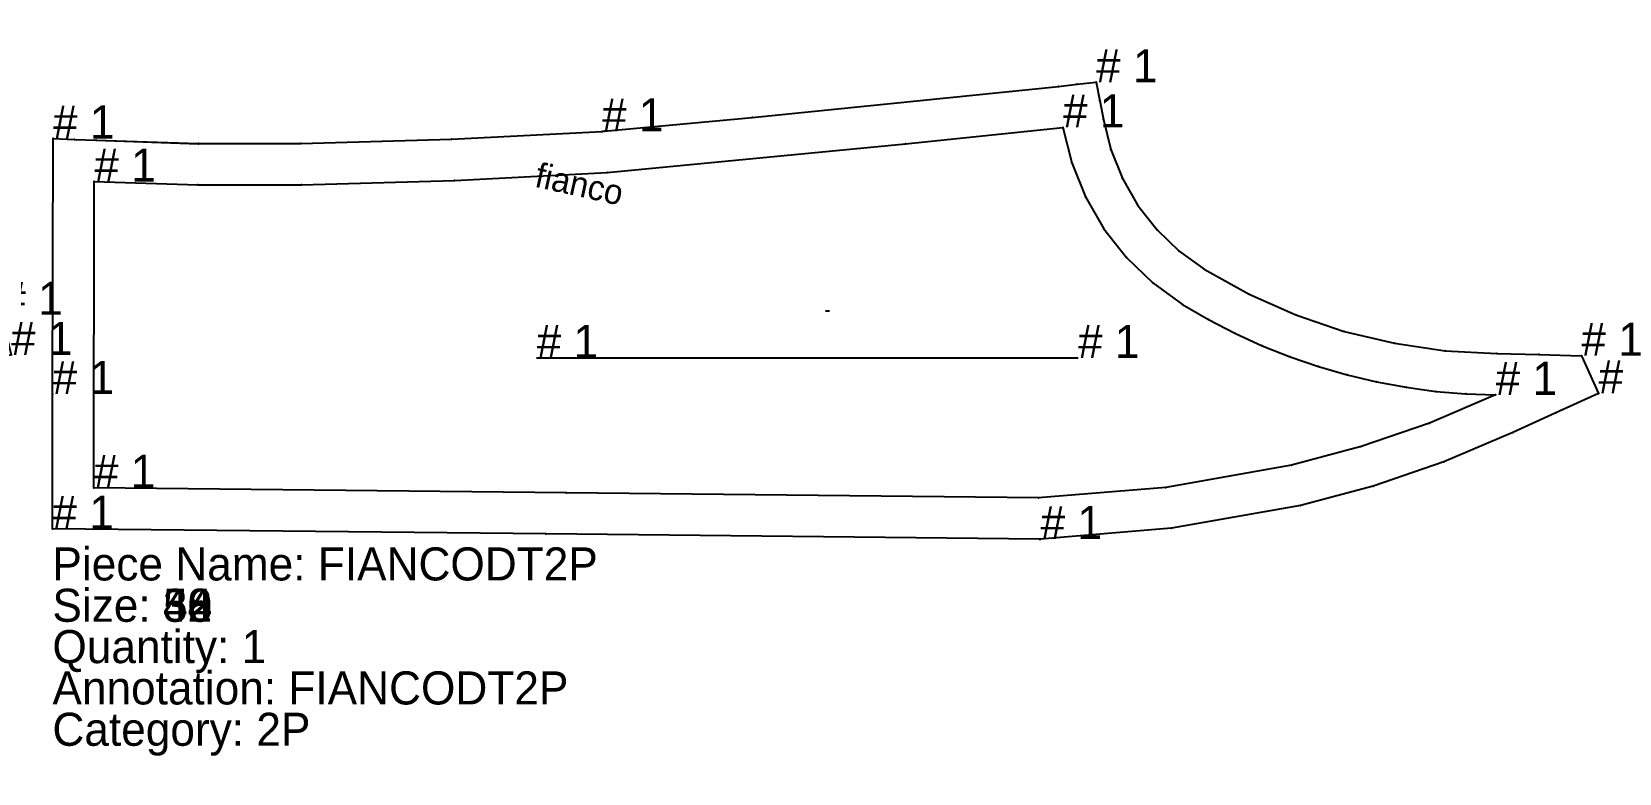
# Model space of a CAD drawing. Extents: x -10 to 11547, y -349 to 304.
# Drawn here: x 3399.9 to 3784.1, y -111.9 to 67.5 of the extents above; entities that cross this region are included whole.
import ezdxf

# ---------------------------------------------------------------- set-up
doc = ezdxf.new("R2010")
doc.units = 0

# ---------------------------------------------------------------- blocks, each defined once
blk = doc.blocks.new('FIANCODAVSX1P-S_42')
at = {"layer": '1'}
blk.add_lwpolyline([(-147.302, -54.824), (-149.442, -10.675), (-155.046, -10.495), (-156.78, 36.129), (-151.576, 36.114), (-146.373, 36.1), (-114.029, 36.383), (-84.405, 37.876), (-51.211, 40.968), (-22.034, 44.897), (-21.84, 44.924), (19.086, 51.069), (88.626, 62.659), (93.033, 63.407), (97.44, 64.155), (98.675, 59.859), (99.911, 55.563), (104.247, 42.215), (106.766, 35.902), (112.417, 24.655), (115, 20.4), (115.323, 20.092), (124.813, 13.173), (123.127, 14.126), (137.627, 8.375), (134.937, 9.082), (146.622, 6.026), (155.616, 3.677), (157.974, -6.041), (105.43, -18.788), (52.885, -31.535), (52.639, -31.59), (42.107, -33.816), (17.355, -38.34), (17.243, -38.361), (-19.587, -44.351), (-44.458, -47.346), (-97.684, -51.958), (-137.264, -54.286), (-142.283, -54.555)], close=True, dxfattribs=at)
at = {"layer": '13'}
blk.add_point((-91.6, -25.9), dxfattribs=at)
at = {"layer": '14'}
blk.add_lwpolyline([(-137.8, -44.3), (-139.9, -0.977), (-145.4, -0.8), (-146.4, 26.1), (-115.031, 26.343), (-83.7, 27.9), (-52.077, 30.797), (-20.6, 35), (20.7, 41.2), (90.3, 52.8), (93.559, 42.214), (97.6, 31.9), (102.035, 22.754), (107.2, 14), (113.259, 8.745), (120, 4.4), (127.349, 1.018), (135.1, -1.3), (92.85, -11.55), (50.6, -21.8), (40.2, -24), (15.6, -28.5), (-14.856, -33.592), (-45.5, -37.4), (-91.602, -41.497)], close=True, dxfattribs=at)
at = {"layer": '2'}
for p in [(88.626, 62.659), (93.033, 63.407), (97.44, 64.155), (98.675, 59.859), (99.911, 55.563), (19.086, 51.069), (90.3, 52.8), (-22.034, 44.897), (20.7, 41.2), (-156.78, 36.129), (-151.576, 36.114), (-146.373, 36.1), (-84.405, 37.876), (-20.6, 35), (106.766, 35.902), (97.6, 31.9), (-83.7, 27.9), (-146.4, 26.1), (115, 20.4), (107.2, 14), (124.813, 13.173), (137.627, 8.375), (120, 4.4), (146.622, 6.026), (155.616, 3.677), (-145.4, -0.8), (-139.9, -0.977), (135.1, -1.3), (157.974, -6.041), (-155.046, -10.495), (-149.442, -10.675), (92.85, -11.55), (105.43, -18.788), (50.6, -21.8), (-91.8, -25.1), (-91.7999, -25.1), (-75.7, -24.3), (-75.7, -24.3001), (40.2, -24), (15.6, -28.5), (42.107, -33.816), (52.885, -31.535), (-45.5, -37.4), (17.355, -38.34), (-90.5, -41.4), (-74.7, -40.3), (-137.8, -44.3), (-44.458, -47.346), (-147.302, -54.824), (-142.283, -54.555), (-137.264, -54.286)]:
    blk.add_point(p, dxfattribs=at)
at = {"layer": '3'}
for p in [(-21.84, 44.924), (-51.211, 40.968), (93.559, 42.214), (104.247, 42.215), (-114.029, 36.383), (-52.077, 30.797), (-115.031, 26.343), (112.417, 24.655), (102.035, 22.754), (115.323, 20.092), (123.127, 14.126), (113.259, 8.745), (134.937, 9.082), (127.349, 1.018), (-14.856, -33.592), (52.639, -31.59), (17.243, -38.361), (-91.602, -41.497), (-19.587, -44.351), (-97.684, -51.958)]:
    blk.add_point(p, dxfattribs=at)
at = {"layer": '4'}
for p in [(-21.84, 44.924, 10), (115.323, 20.092, 10), (52.639, -31.59, 10), (17.243, -38.361, 10)]:
    blk.add_point(p, dxfattribs=at)
at = {"layer": '5'}
blk.add_line((0.5972, 4.6655), (1.5972, 4.6655), dxfattribs=at)
at = {"layer": '7'}
blk.add_line((-44.896, 9.659), (47.415, 9.659), dxfattribs=at)
at = {"layer": '8'}
for points in [[(-91.8, -25.1), (-90.5, -41.4)], [(-75.7, -24.3), (-91.7999, -25.1)], [(-74.7, -40.3), (-75.7, -24.3001)]]:
    blk.add_lwpolyline(points, dxfattribs=at)
at = {"layer": '1'}
for s, p in [('# 1', (97.44, 64.155)), ('# 1', (-21.84, 44.924)), ('# 1', (-156.78, 36.129)), ('# 1', (115.323, 20.092)), ('# 1', (155.616, 3.677)), ('# 1', (157.974, -6.041)), ('# 1', (-155.046, -10.495)), ('# 1', (-149.442, -10.675)), ('# 1', (52.639, -31.59)), ('# 1', (17.243, -38.361)), ('# 1', (-147.302, -54.824)), ('Piece Name: FIANCODAVSX1P', (-156.7797, -64.8242)), ('Size: 42', (-156.7797, -74.8242)), ('Quantity: 1', (-156.7797, -84.8242)), ('Annotation: FIANCODAVSX1P', (-156.7797, -94.8242)), ('Category: 1P', (-156.7797, -104.8242))]:
    blk.add_text(s, height=8, dxfattribs=at).set_placement(p)
at = {"layer": '14'}
for p in [(90.3, 52.8), (-146.4, 26.1), (-145.4, -0.8), (-139.9, -0.977), (135.1, -1.3), (-137.8, -44.3)]:
    blk.add_text('# 1', height=8, dxfattribs=at).set_placement(p)
at = {"layer": '19'}
for s, rotation, p in [('POCKET', -80.2933, (-132.1, -21.4)), ('TASCHINO', -86.608, (-71.0066, -22.9904))]:
    blk.add_text(s, height=6, rotation=rotation, dxfattribs=at).set_placement(p)
at = {"layer": '2'}
for s, p in [('# 1', (97.44, 64.155)), ('# 1', (90.3, 52.8)), ('# 1', (-156.78, 36.129)), ('# 1', (-146.4, 26.1)), ('# 1', (155.616, 3.677)), ('# 1', (-145.4, -0.8)), ('# 1', (-139.9, -0.977)), ('# 1', (135.1, -1.3)), ('# 1', (157.974, -6.041)), ('# 1', (-155.046, -10.495)), ('# 1', (-149.442, -10.675)), ('# 1', (-91.8, -25.1)), ('# 3', (-91.7999, -25.1)), ('# 1', (-75.7, -24.3)), ('# 1', (-75.7, -24.3001)), ('# 1', (-90.5, -41.4)), ('# 1', (-74.7, -40.3)), ('# 1', (-137.8, -44.3)), ('# 1', (-147.302, -54.824))]:
    blk.add_text(s, height=8, dxfattribs=at).set_placement(p)
at = {"layer": '3'}
for p in [(-21.84, 44.924), (115.323, 20.092), (52.639, -31.59), (17.243, -38.361)]:
    blk.add_text('# 1', height=8, dxfattribs=at).set_placement(p)
at = {"layer": '4'}
for p in [(-21.84, 44.924), (115.323, 20.092), (52.639, -31.59), (17.243, -38.361)]:
    blk.add_text('# 1', height=8, dxfattribs=at).set_placement(p)
at = {"layer": '7'}
for p in [(-44.896, 9.659), (47.415, 9.659)]:
    blk.add_text('# 1', height=8, dxfattribs=at).set_placement(p)
at = {"layer": '8'}
for s, p in [('# 1', (-91.8, -25.1)), ('# 3', (-91.7999, -25.1)), ('# 1', (-75.7, -24.3)), ('# 1', (-75.7, -24.3001)), ('# 1', (-90.5, -41.4)), ('# 1', (-74.7, -40.3))]:
    blk.add_text(s, height=8, dxfattribs=at).set_placement(p)
blk = doc.blocks.new('FIANCODT2P-S_38')
at = {"layer": '1'}
blk.add_lwpolyline([(-81.2437, -51.9951), (-81.1941, -19.3998), (-81.1, 42.421), (-75.8939, 42.2063), (-70.6878, 41.9915), (-45.9325, 41.1774), (-21.1636, 41.1989), (15.3132, 42.2592), (51.757, 44.1436), (52.2443, 44.173), (88.1218, 47.5423), (162.2256, 55.0421), (166.7712, 55.5333), (171.3168, 56.0246), (172.2117, 51.5409), (173.1066, 47.0573), (174.9055, 39.7371), (177.7014, 32.7381), (181.4416, 26.1927), (186.0524, 20.3191), (191.4393, 15.1495), (197.4983, 10.7838), (208.326, 4.7704), (219.6484, -0.2484), (231.3763, -4.2329), (243.4946, -7.1188), (255.8212, -8.9137), (268.2603, -9.6034), (278.5106, -9.8701), (288.761, -10.1369), (292.9085, -19.2362), (282.528, -23.9677), (272.1476, -28.6993), (255.473, -35.8119), (238.3304, -41.7067), (220.8067, -46.3534), (189.5276, -51.8828), (157.8692, -54.485), (157.5822, -54.4983), (38.1693, -53.2467)], close=True, dxfattribs=at)
at = {"layer": '14'}
blk.add_lwpolyline([(-71.2, -42.1), (-71.1, 32), (-46.0567, 31.178), (-21, 31.2), (16.0171, 32.2783), (53, 34.2), (125.2, 41.1), (163.3, 45.1), (165.4348, 36.4997), (168.7393, 28.2795), (173.1511, 20.5946), (178.6307, 13.6307), (185.0205, 7.4939), (192.2, 2.3), (198.4799, -1.3447), (204.9162, -4.7053), (211.5218, -7.719), (218.2613, -10.4205), (225.1296, -12.7744), (232.1051, -14.7898), (239.1705, -16.4615), (246.3122, -17.7706), (253.5072, -18.7442), (260.744, -19.334), (268, -19.6), (251.9566, -26.4515), (235.4619, -32.1279), (218.6, -36.6), (188.1839, -41.9749), (157.4, -44.5), (43.1, -43.3)], close=True, dxfattribs=at)
at = {"layer": '2'}
for p in [(162.2256, 55.0421), (166.7712, 55.5333), (171.3168, 56.0246), (172.2117, 51.5409), (88.1218, 47.5423), (173.1066, 47.0573), (-81.1, 42.421), (52.2443, 44.173), (163.3, 45.1), (-75.8939, 42.2063), (-70.6878, 41.9915), (-21.1636, 41.1989), (125.2, 41.1), (-71.1, 32), (-21, 31.2), (53, 34.2), (181.4416, 26.1927), (197.4983, 10.7838), (192.2, 2.3), (231.3763, -4.2329), (268.2603, -9.6034), (278.5106, -9.8701), (288.761, -10.1369), (268, -19.6), (292.9085, -19.2362), (282.528, -23.9677), (272.1476, -28.6993), (218.6, -36.6), (-71.2, -42.1), (43.1, -43.3), (157.4, -44.5), (220.8067, -46.3534), (-81.2437, -51.9951), (38.1693, -53.2467), (157.5822, -54.4983)]:
    blk.add_point(p, dxfattribs=at)
at = {"layer": '3'}
for p in [(15.3132, 42.2592), (51.757, 44.1436), (-45.9325, 41.1774), (174.9055, 39.7371), (165.4348, 36.4997), (-46.0567, 31.178), (16.0171, 32.2783), (177.7014, 32.7381), (168.7393, 28.2795), (173.1511, 20.5946), (186.0524, 20.3191), (178.6307, 13.6307), (191.4393, 15.1495), (185.0205, 7.4939), (208.326, 4.7704), (198.4799, -1.3447), (219.6484, -0.2484), (204.9162, -4.7053), (243.4946, -7.1188), (211.5218, -7.719), (218.2613, -10.4205), (255.8212, -8.9137), (225.1296, -12.7744), (232.1051, -14.7898), (239.1705, -16.4615), (246.3122, -17.7706), (253.5072, -18.7442), (-81.1941, -19.3998), (260.744, -19.334), (251.9566, -26.4515), (235.4619, -32.1279), (255.473, -35.8119), (188.1839, -41.9749), (238.3304, -41.7067), (189.5276, -51.8828), (157.8692, -54.485)]:
    blk.add_point(p, dxfattribs=at)
at = {"layer": '4'}
for p in [(51.757, 44.1436, 10), (-81.1941, -19.3998, 10), (157.8692, -54.485, 10)]:
    blk.add_point(p, dxfattribs=at)
at = {"layer": '5'}
blk.add_line((105.8324, 0.7626), (106.8324, 0.7626), dxfattribs=at)
at = {"layer": '7'}
blk.add_line((35.9386, -10.6655), (166.9419, -10.6655), dxfattribs=at)
at = {"layer": '1'}
for s, p in [('Piece Name: FIANCODT2P', (-81.2437, -64.4995)), ('Size: 38', (-81.2437, -74.4995))]:
    blk.add_text(s, height=8, dxfattribs=at).set_placement(p)
at = {"layer": '19'}
blk.add_text('fianco', height=6, rotation=-12.4296, dxfattribs=at).set_placement((35.2, 30.8))
blk = doc.blocks.new('FIANCODT2P-S_40')
at = {"layer": '1'}
blk.add_lwpolyline([(-81.2437, -51.9951), (-81.1941, -19.3998), (-81.1, 42.421), (-75.8939, 42.2063), (-70.6878, 41.9915), (-45.9325, 41.1774), (-21.1636, 41.1989), (15.3132, 42.2592), (51.757, 44.1436), (52.2443, 44.173), (88.1218, 47.5423), (162.2256, 55.0421), (166.7712, 55.5333), (171.3168, 56.0246), (172.2117, 51.5409), (173.1066, 47.0573), (174.9055, 39.7371), (177.7014, 32.7381), (181.4416, 26.1927), (186.0524, 20.3191), (191.4393, 15.1495), (197.4983, 10.7838), (208.326, 4.7704), (219.6484, -0.2484), (231.3763, -4.2329), (243.4946, -7.1188), (255.8212, -8.9137), (268.2603, -9.6034), (278.5106, -9.8701), (288.761, -10.1369), (292.9085, -19.2362), (282.528, -23.9677), (272.1476, -28.6993), (255.473, -35.8119), (238.3304, -41.7067), (220.8067, -46.3534), (189.5276, -51.8828), (157.8692, -54.485), (157.5822, -54.4983), (38.1693, -53.2467)], close=True, dxfattribs=at)
at = {"layer": '14'}
blk.add_lwpolyline([(-71.2, -42.1), (-71.1, 32), (-46.0567, 31.178), (-21, 31.2), (16.0171, 32.2783), (53, 34.2), (125.2, 41.1), (163.3, 45.1), (165.4348, 36.4997), (168.7393, 28.2795), (173.1511, 20.5946), (178.6307, 13.6307), (185.0205, 7.4939), (192.2, 2.3), (198.4799, -1.3447), (204.9162, -4.7053), (211.5218, -7.719), (218.2613, -10.4205), (225.1296, -12.7744), (232.1051, -14.7898), (239.1705, -16.4615), (246.3122, -17.7706), (253.5072, -18.7442), (260.744, -19.334), (268, -19.6), (251.9566, -26.4515), (235.4619, -32.1279), (218.6, -36.6), (188.1839, -41.9749), (157.4, -44.5), (43.1, -43.3)], close=True, dxfattribs=at)
at = {"layer": '2'}
for p in [(162.2256, 55.0421), (166.7712, 55.5333), (171.3168, 56.0246), (172.2117, 51.5409), (88.1218, 47.5423), (173.1066, 47.0573), (-81.1, 42.421), (52.2443, 44.173), (163.3, 45.1), (-75.8939, 42.2063), (-70.6878, 41.9915), (-21.1636, 41.1989), (125.2, 41.1), (-71.1, 32), (-21, 31.2), (53, 34.2), (181.4416, 26.1927), (197.4983, 10.7838), (192.2, 2.3), (231.3763, -4.2329), (268.2603, -9.6034), (278.5106, -9.8701), (288.761, -10.1369), (268, -19.6), (292.9085, -19.2362), (282.528, -23.9677), (272.1476, -28.6993), (218.6, -36.6), (-71.2, -42.1), (43.1, -43.3), (157.4, -44.5), (220.8067, -46.3534), (-81.2437, -51.9951), (38.1693, -53.2467), (157.5822, -54.4983)]:
    blk.add_point(p, dxfattribs=at)
at = {"layer": '3'}
for p in [(15.3132, 42.2592), (51.757, 44.1436), (-45.9325, 41.1774), (174.9055, 39.7371), (165.4348, 36.4997), (-46.0567, 31.178), (16.0171, 32.2783), (177.7014, 32.7381), (168.7393, 28.2795), (173.1511, 20.5946), (186.0524, 20.3191), (178.6307, 13.6307), (191.4393, 15.1495), (185.0205, 7.4939), (208.326, 4.7704), (198.4799, -1.3447), (219.6484, -0.2484), (204.9162, -4.7053), (243.4946, -7.1188), (211.5218, -7.719), (218.2613, -10.4205), (255.8212, -8.9137), (225.1296, -12.7744), (232.1051, -14.7898), (239.1705, -16.4615), (246.3122, -17.7706), (253.5072, -18.7442), (-81.1941, -19.3998), (260.744, -19.334), (251.9566, -26.4515), (235.4619, -32.1279), (255.473, -35.8119), (188.1839, -41.9749), (238.3304, -41.7067), (189.5276, -51.8828), (157.8692, -54.485)]:
    blk.add_point(p, dxfattribs=at)
at = {"layer": '4'}
for p in [(51.757, 44.1436, 10), (-81.1941, -19.3998, 10), (157.8692, -54.485, 10)]:
    blk.add_point(p, dxfattribs=at)
at = {"layer": '5'}
blk.add_line((105.8324, 0.7626), (106.8324, 0.7626), dxfattribs=at)
at = {"layer": '7'}
blk.add_line((35.9386, -10.6655), (166.9419, -10.6655), dxfattribs=at)
at = {"layer": '1'}
for s, p in [('Piece Name: FIANCODT2P', (-81.2437, -64.4995)), ('Size: 40', (-81.2437, -74.4995))]:
    blk.add_text(s, height=8, dxfattribs=at).set_placement(p)
at = {"layer": '19'}
blk.add_text('fianco', height=6, rotation=-12.4296, dxfattribs=at).set_placement((35.2, 30.8))
blk = doc.blocks.new('FIANCODT2P-S_42')
at = {"layer": '1'}
blk.add_lwpolyline([(-81.244, -51.995), (-81.194, -19.4), (-81.1, 42.421), (-75.894, 42.206), (-70.688, 41.991), (-45.933, 41.177), (-21.164, 41.199), (15.313, 42.259), (51.757, 44.144), (52.244, 44.173), (88.122, 47.542), (162.226, 55.042), (166.771, 55.533), (171.317, 56.025), (172.212, 51.541), (173.107, 47.057), (174.905, 39.737), (177.701, 32.738), (181.442, 26.193), (186.052, 20.319), (191.439, 15.15), (197.498, 10.784), (208.326, 4.77), (219.648, -0.248), (231.376, -4.233), (243.494, -7.119), (255.821, -8.914), (268.26, -9.603), (278.51, -9.87), (288.761, -10.137), (292.908, -19.236), (282.528, -23.968), (272.148, -28.699), (255.473, -35.812), (238.33, -41.707), (220.807, -46.353), (189.528, -51.883), (157.869, -54.485), (157.582, -54.498), (38.169, -53.247)], close=True, dxfattribs=at)
at = {"layer": '14'}
blk.add_lwpolyline([(-71.2, -42.1), (-71.1, 32), (-46.057, 31.178), (-21, 31.2), (16.017, 32.278), (53, 34.2), (125.2, 41.1), (163.3, 45.1), (165.435, 36.5), (168.739, 28.28), (173.151, 20.595), (178.631, 13.631), (185.021, 7.494), (192.2, 2.3), (198.48, -1.345), (204.916, -4.705), (211.522, -7.719), (218.261, -10.42), (225.13, -12.774), (232.105, -14.79), (239.17, -16.461), (246.312, -17.771), (253.507, -18.744), (260.744, -19.334), (268, -19.6), (251.957, -26.452), (235.462, -32.128), (218.6, -36.6), (188.184, -41.975), (157.4, -44.5), (43.1, -43.3)], close=True, dxfattribs=at)
at = {"layer": '2'}
for p in [(162.226, 55.042), (166.771, 55.533), (171.317, 56.025), (172.212, 51.541), (88.122, 47.542), (173.107, 47.057), (-81.1, 42.421), (52.244, 44.173), (163.3, 45.1), (-75.894, 42.206), (-70.688, 41.991), (-21.164, 41.199), (125.2, 41.1), (-71.1, 32), (-21, 31.2), (53, 34.2), (181.442, 26.193), (197.498, 10.784), (192.2, 2.3), (231.376, -4.233), (268.26, -9.603), (278.51, -9.87), (288.761, -10.137), (268, -19.6), (292.908, -19.236), (282.528, -23.968), (272.148, -28.699), (218.6, -36.6), (-71.2, -42.1), (43.1, -43.3), (157.4, -44.5), (220.807, -46.353), (-81.244, -51.995), (38.169, -53.247), (157.582, -54.498)]:
    blk.add_point(p, dxfattribs=at)
at = {"layer": '3'}
for p in [(15.313, 42.259), (51.757, 44.144), (-45.933, 41.177), (174.905, 39.737), (165.435, 36.5), (-46.057, 31.178), (16.017, 32.278), (177.701, 32.738), (168.739, 28.28), (173.151, 20.595), (186.052, 20.319), (178.631, 13.631), (191.439, 15.15), (185.021, 7.494), (208.326, 4.77), (198.48, -1.345), (219.648, -0.248), (204.916, -4.705), (243.494, -7.119), (211.522, -7.719), (218.261, -10.42), (255.821, -8.914), (225.13, -12.774), (232.105, -14.79), (239.17, -16.461), (246.312, -17.771), (253.507, -18.744), (-81.194, -19.4), (260.744, -19.334), (251.957, -26.452), (235.462, -32.128), (255.473, -35.812), (188.184, -41.975), (238.33, -41.707), (189.528, -51.883), (157.869, -54.485)]:
    blk.add_point(p, dxfattribs=at)
at = {"layer": '4'}
for p in [(51.757, 44.144, 10), (-81.194, -19.4, 10), (157.869, -54.485, 10)]:
    blk.add_point(p, dxfattribs=at)
at = {"layer": '5'}
blk.add_line((105.8324, 0.7626), (106.8324, 0.7626), dxfattribs=at)
at = {"layer": '7'}
blk.add_line((35.939, -10.665), (166.942, -10.665), dxfattribs=at)
at = {"layer": '1'}
for s, p in [('# 1', (171.317, 56.025)), ('# 1', (-81.1, 42.421)), ('# 1', (51.757, 44.144)), ('# 1', (288.761, -10.137)), ('# 1', (-81.194, -19.4)), ('# 6', (292.908, -19.236)), ('# 1', (-81.244, -51.995)), ('# 1', (157.869, -54.485)), ('Piece Name: FIANCODT2P', (-81.2437, -64.4995)), ('Size: 42', (-81.2437, -74.4995)), ('Quantity: 1', (-81.2437, -84.4995)), ('Annotation: FIANCODT2P', (-81.2437, -94.4995)), ('Category: 2P', (-81.2437, -104.4995))]:
    blk.add_text(s, height=8, dxfattribs=at).set_placement(p)
at = {"layer": '14'}
for p in [(163.3, 45.1), (-71.1, 32), (268, -19.6), (-71.2, -42.1)]:
    blk.add_text('# 1', height=8, dxfattribs=at).set_placement(p)
at = {"layer": '19'}
blk.add_text('fianco', height=6, rotation=-12.4296, dxfattribs=at).set_placement((35.2, 30.8))
at = {"layer": '2'}
for s, p in [('# 1', (171.317, 56.025)), ('# 1', (-81.1, 42.421)), ('# 1', (163.3, 45.1)), ('# 1', (-71.1, 32)), ('# 1', (288.761, -10.137)), ('# 6', (292.908, -19.236)), ('# 1', (268, -19.6)), ('# 1', (-71.2, -42.1)), ('# 1', (-81.244, -51.995))]:
    blk.add_text(s, height=8, dxfattribs=at).set_placement(p)
at = {"layer": '3'}
for p in [(51.757, 44.144), (-81.194, -19.4), (157.869, -54.485)]:
    blk.add_text('# 1', height=8, dxfattribs=at).set_placement(p)
at = {"layer": '4'}
for p in [(51.757, 44.144), (-81.194, -19.4), (157.869, -54.485)]:
    blk.add_text('# 1', height=8, dxfattribs=at).set_placement(p)
at = {"layer": '7'}
for p in [(35.939, -10.665), (166.942, -10.665)]:
    blk.add_text('# 1', height=8, dxfattribs=at).set_placement(p)
blk = doc.blocks.new('FIANCODT2P-S_44')
at = {"layer": '1'}
blk.add_lwpolyline([(-81.2437, -51.9951), (-81.1941, -19.3998), (-81.1, 42.421), (-75.8939, 42.2063), (-70.6878, 41.9915), (-45.9325, 41.1774), (-21.1636, 41.1989), (15.3132, 42.2592), (51.757, 44.1436), (52.2443, 44.173), (88.1218, 47.5423), (162.2256, 55.0421), (166.7712, 55.5333), (171.3168, 56.0246), (172.2117, 51.5409), (173.1066, 47.0573), (174.9055, 39.7371), (177.7014, 32.7381), (181.4416, 26.1927), (186.0524, 20.3191), (191.4393, 15.1495), (197.4983, 10.7838), (208.326, 4.7704), (219.6484, -0.2484), (231.3763, -4.2329), (243.4946, -7.1188), (255.8212, -8.9137), (268.2603, -9.6034), (278.5106, -9.8701), (288.761, -10.1369), (292.9085, -19.2362), (282.528, -23.9677), (272.1476, -28.6993), (255.473, -35.8119), (238.3304, -41.7067), (220.8067, -46.3534), (189.5276, -51.8828), (157.8692, -54.485), (157.5822, -54.4983), (38.1693, -53.2467)], close=True, dxfattribs=at)
at = {"layer": '14'}
blk.add_lwpolyline([(-71.2, -42.1), (-71.1, 32), (-46.0567, 31.178), (-21, 31.2), (16.0171, 32.2783), (53, 34.2), (125.2, 41.1), (163.3, 45.1), (165.4348, 36.4997), (168.7393, 28.2795), (173.1511, 20.5946), (178.6307, 13.6307), (185.0205, 7.4939), (192.2, 2.3), (198.4799, -1.3447), (204.9162, -4.7053), (211.5218, -7.719), (218.2613, -10.4205), (225.1296, -12.7744), (232.1051, -14.7898), (239.1705, -16.4615), (246.3122, -17.7706), (253.5072, -18.7442), (260.744, -19.334), (268, -19.6), (251.9566, -26.4515), (235.4619, -32.1279), (218.6, -36.6), (188.1839, -41.9749), (157.4, -44.5), (43.1, -43.3)], close=True, dxfattribs=at)
at = {"layer": '2'}
for p in [(162.2256, 55.0421), (166.7712, 55.5333), (171.3168, 56.0246), (172.2117, 51.5409), (88.1218, 47.5423), (173.1066, 47.0573), (-81.1, 42.421), (52.2443, 44.173), (163.3, 45.1), (-75.8939, 42.2063), (-70.6878, 41.9915), (-21.1636, 41.1989), (125.2, 41.1), (-71.1, 32), (-21, 31.2), (53, 34.2), (181.4416, 26.1927), (197.4983, 10.7838), (192.2, 2.3), (231.3763, -4.2329), (268.2603, -9.6034), (278.5106, -9.8701), (288.761, -10.1369), (268, -19.6), (292.9085, -19.2362), (282.528, -23.9677), (272.1476, -28.6993), (218.6, -36.6), (-71.2, -42.1), (43.1, -43.3), (157.4, -44.5), (220.8067, -46.3534), (-81.2437, -51.9951), (38.1693, -53.2467), (157.5822, -54.4983)]:
    blk.add_point(p, dxfattribs=at)
at = {"layer": '3'}
for p in [(15.3132, 42.2592), (51.757, 44.1436), (-45.9325, 41.1774), (174.9055, 39.7371), (165.4348, 36.4997), (-46.0567, 31.178), (16.0171, 32.2783), (177.7014, 32.7381), (168.7393, 28.2795), (173.1511, 20.5946), (186.0524, 20.3191), (178.6307, 13.6307), (191.4393, 15.1495), (185.0205, 7.4939), (208.326, 4.7704), (198.4799, -1.3447), (219.6484, -0.2484), (204.9162, -4.7053), (243.4946, -7.1188), (211.5218, -7.719), (218.2613, -10.4205), (255.8212, -8.9137), (225.1296, -12.7744), (232.1051, -14.7898), (239.1705, -16.4615), (246.3122, -17.7706), (253.5072, -18.7442), (-81.1941, -19.3998), (260.744, -19.334), (251.9566, -26.4515), (235.4619, -32.1279), (255.473, -35.8119), (188.1839, -41.9749), (238.3304, -41.7067), (189.5276, -51.8828), (157.8692, -54.485)]:
    blk.add_point(p, dxfattribs=at)
at = {"layer": '4'}
for p in [(51.757, 44.1436, 10), (-81.1941, -19.3998, 10), (157.8692, -54.485, 10)]:
    blk.add_point(p, dxfattribs=at)
at = {"layer": '5'}
blk.add_line((105.8324, 0.7626), (106.8324, 0.7626), dxfattribs=at)
at = {"layer": '7'}
blk.add_line((35.9386, -10.6655), (166.9419, -10.6655), dxfattribs=at)
at = {"layer": '1'}
for s, p in [('Piece Name: FIANCODT2P', (-81.2437, -64.4995)), ('Size: 44', (-81.2437, -74.4995))]:
    blk.add_text(s, height=8, dxfattribs=at).set_placement(p)
at = {"layer": '19'}
blk.add_text('fianco', height=6, rotation=-12.4296, dxfattribs=at).set_placement((35.2, 30.8))
blk = doc.blocks.new('FIANCODT2P-S_46')
at = {"layer": '1'}
blk.add_lwpolyline([(-81.2437, -51.9951), (-81.1941, -19.3998), (-81.1, 42.421), (-75.8939, 42.2063), (-70.6878, 41.9915), (-45.9325, 41.1774), (-21.1636, 41.1989), (15.3132, 42.2592), (51.757, 44.1436), (52.2443, 44.173), (88.1218, 47.5423), (162.2256, 55.0421), (166.7712, 55.5333), (171.3168, 56.0246), (172.2117, 51.5409), (173.1066, 47.0573), (174.9055, 39.7371), (177.7014, 32.7381), (181.4416, 26.1927), (186.0524, 20.3191), (191.4393, 15.1495), (197.4983, 10.7838), (208.326, 4.7704), (219.6484, -0.2484), (231.3763, -4.2329), (243.4946, -7.1188), (255.8212, -8.9137), (268.2603, -9.6034), (278.5106, -9.8701), (288.761, -10.1369), (292.9085, -19.2362), (282.528, -23.9677), (272.1476, -28.6993), (255.473, -35.8119), (238.3304, -41.7067), (220.8067, -46.3534), (189.5276, -51.8828), (157.8692, -54.485), (157.5822, -54.4983), (38.1693, -53.2467)], close=True, dxfattribs=at)
at = {"layer": '14'}
blk.add_lwpolyline([(-71.2, -42.1), (-71.1, 32), (-46.0567, 31.178), (-21, 31.2), (16.0171, 32.2783), (53, 34.2), (125.2, 41.1), (163.3, 45.1), (165.4348, 36.4997), (168.7393, 28.2795), (173.1511, 20.5946), (178.6307, 13.6307), (185.0205, 7.4939), (192.2, 2.3), (198.4799, -1.3447), (204.9162, -4.7053), (211.5218, -7.719), (218.2613, -10.4205), (225.1296, -12.7744), (232.1051, -14.7898), (239.1705, -16.4615), (246.3122, -17.7706), (253.5072, -18.7442), (260.744, -19.334), (268, -19.6), (251.9566, -26.4515), (235.4619, -32.1279), (218.6, -36.6), (188.1839, -41.9749), (157.4, -44.5), (43.1, -43.3)], close=True, dxfattribs=at)
at = {"layer": '2'}
for p in [(162.2256, 55.0421), (166.7712, 55.5333), (171.3168, 56.0246), (172.2117, 51.5409), (88.1218, 47.5423), (173.1066, 47.0573), (-81.1, 42.421), (52.2443, 44.173), (163.3, 45.1), (-75.8939, 42.2063), (-70.6878, 41.9915), (-21.1636, 41.1989), (125.2, 41.1), (-71.1, 32), (-21, 31.2), (53, 34.2), (181.4416, 26.1927), (197.4983, 10.7838), (192.2, 2.3), (231.3763, -4.2329), (268.2603, -9.6034), (278.5106, -9.8701), (288.761, -10.1369), (268, -19.6), (292.9085, -19.2362), (282.528, -23.9677), (272.1476, -28.6993), (218.6, -36.6), (-71.2, -42.1), (43.1, -43.3), (157.4, -44.5), (220.8067, -46.3534), (-81.2437, -51.9951), (38.1693, -53.2467), (157.5822, -54.4983)]:
    blk.add_point(p, dxfattribs=at)
at = {"layer": '3'}
for p in [(15.3132, 42.2592), (51.757, 44.1436), (-45.9325, 41.1774), (174.9055, 39.7371), (165.4348, 36.4997), (-46.0567, 31.178), (16.0171, 32.2783), (177.7014, 32.7381), (168.7393, 28.2795), (173.1511, 20.5946), (186.0524, 20.3191), (178.6307, 13.6307), (191.4393, 15.1495), (185.0205, 7.4939), (208.326, 4.7704), (198.4799, -1.3447), (219.6484, -0.2484), (204.9162, -4.7053), (243.4946, -7.1188), (211.5218, -7.719), (218.2613, -10.4205), (255.8212, -8.9137), (225.1296, -12.7744), (232.1051, -14.7898), (239.1705, -16.4615), (246.3122, -17.7706), (253.5072, -18.7442), (-81.1941, -19.3998), (260.744, -19.334), (251.9566, -26.4515), (235.4619, -32.1279), (255.473, -35.8119), (188.1839, -41.9749), (238.3304, -41.7067), (189.5276, -51.8828), (157.8692, -54.485)]:
    blk.add_point(p, dxfattribs=at)
at = {"layer": '4'}
for p in [(51.757, 44.1436, 10), (-81.1941, -19.3998, 10), (157.8692, -54.485, 10)]:
    blk.add_point(p, dxfattribs=at)
at = {"layer": '5'}
blk.add_line((105.8324, 0.7626), (106.8324, 0.7626), dxfattribs=at)
at = {"layer": '7'}
blk.add_line((35.9386, -10.6655), (166.9419, -10.6655), dxfattribs=at)
at = {"layer": '1'}
for s, p in [('Piece Name: FIANCODT2P', (-81.2437, -64.4995)), ('Size: 46', (-81.2437, -74.4995))]:
    blk.add_text(s, height=8, dxfattribs=at).set_placement(p)
at = {"layer": '19'}
blk.add_text('fianco', height=6, rotation=-12.4296, dxfattribs=at).set_placement((35.2, 30.8))
blk = doc.blocks.new('FIANCODT2P-S_48')
at = {"layer": '1'}
blk.add_lwpolyline([(-81.2437, -51.9951), (-81.1941, -19.3998), (-81.1, 42.421), (-75.8939, 42.2063), (-70.6878, 41.9915), (-45.9325, 41.1774), (-21.1636, 41.1989), (15.3132, 42.2592), (51.757, 44.1436), (52.2443, 44.173), (88.1218, 47.5423), (162.2256, 55.0421), (166.7712, 55.5333), (171.3168, 56.0246), (172.2117, 51.5409), (173.1066, 47.0573), (174.9055, 39.7371), (177.7014, 32.7381), (181.4416, 26.1927), (186.0524, 20.3191), (191.4393, 15.1495), (197.4983, 10.7838), (208.326, 4.7704), (219.6484, -0.2484), (231.3763, -4.2329), (243.4946, -7.1188), (255.8212, -8.9137), (268.2603, -9.6034), (278.5106, -9.8701), (288.761, -10.1369), (292.9085, -19.2362), (282.528, -23.9677), (272.1476, -28.6993), (255.473, -35.8119), (238.3304, -41.7067), (220.8067, -46.3534), (189.5276, -51.8828), (157.8692, -54.485), (157.5822, -54.4983), (38.1693, -53.2467)], close=True, dxfattribs=at)
at = {"layer": '14'}
blk.add_lwpolyline([(-71.2, -42.1), (-71.1, 32), (-46.0567, 31.178), (-21, 31.2), (16.0171, 32.2783), (53, 34.2), (125.2, 41.1), (163.3, 45.1), (165.4348, 36.4997), (168.7393, 28.2795), (173.1511, 20.5946), (178.6307, 13.6307), (185.0205, 7.4939), (192.2, 2.3), (198.4799, -1.3447), (204.9162, -4.7053), (211.5218, -7.719), (218.2613, -10.4205), (225.1296, -12.7744), (232.1051, -14.7898), (239.1705, -16.4615), (246.3122, -17.7706), (253.5072, -18.7442), (260.744, -19.334), (268, -19.6), (251.9566, -26.4515), (235.4619, -32.1279), (218.6, -36.6), (188.1839, -41.9749), (157.4, -44.5), (43.1, -43.3)], close=True, dxfattribs=at)
at = {"layer": '2'}
for p in [(162.2256, 55.0421), (166.7712, 55.5333), (171.3168, 56.0246), (172.2117, 51.5409), (88.1218, 47.5423), (173.1066, 47.0573), (-81.1, 42.421), (52.2443, 44.173), (163.3, 45.1), (-75.8939, 42.2063), (-70.6878, 41.9915), (-21.1636, 41.1989), (125.2, 41.1), (-71.1, 32), (-21, 31.2), (53, 34.2), (181.4416, 26.1927), (197.4983, 10.7838), (192.2, 2.3), (231.3763, -4.2329), (268.2603, -9.6034), (278.5106, -9.8701), (288.761, -10.1369), (268, -19.6), (292.9085, -19.2362), (282.528, -23.9677), (272.1476, -28.6993), (218.6, -36.6), (-71.2, -42.1), (43.1, -43.3), (157.4, -44.5), (220.8067, -46.3534), (-81.2437, -51.9951), (38.1693, -53.2467), (157.5822, -54.4983)]:
    blk.add_point(p, dxfattribs=at)
at = {"layer": '3'}
for p in [(15.3132, 42.2592), (51.757, 44.1436), (-45.9325, 41.1774), (174.9055, 39.7371), (165.4348, 36.4997), (-46.0567, 31.178), (16.0171, 32.2783), (177.7014, 32.7381), (168.7393, 28.2795), (173.1511, 20.5946), (186.0524, 20.3191), (178.6307, 13.6307), (191.4393, 15.1495), (185.0205, 7.4939), (208.326, 4.7704), (198.4799, -1.3447), (219.6484, -0.2484), (204.9162, -4.7053), (243.4946, -7.1188), (211.5218, -7.719), (218.2613, -10.4205), (255.8212, -8.9137), (225.1296, -12.7744), (232.1051, -14.7898), (239.1705, -16.4615), (246.3122, -17.7706), (253.5072, -18.7442), (-81.1941, -19.3998), (260.744, -19.334), (251.9566, -26.4515), (235.4619, -32.1279), (255.473, -35.8119), (188.1839, -41.9749), (238.3304, -41.7067), (189.5276, -51.8828), (157.8692, -54.485)]:
    blk.add_point(p, dxfattribs=at)
at = {"layer": '4'}
for p in [(51.757, 44.1436, 10), (-81.1941, -19.3998, 10), (157.8692, -54.485, 10)]:
    blk.add_point(p, dxfattribs=at)
at = {"layer": '5'}
blk.add_line((105.8324, 0.7626), (106.8324, 0.7626), dxfattribs=at)
at = {"layer": '7'}
blk.add_line((35.9386, -10.6655), (166.9419, -10.6655), dxfattribs=at)
at = {"layer": '1'}
for s, p in [('Piece Name: FIANCODT2P', (-81.2437, -64.4995)), ('Size: 48', (-81.2437, -74.4995))]:
    blk.add_text(s, height=8, dxfattribs=at).set_placement(p)
at = {"layer": '19'}
blk.add_text('fianco', height=6, rotation=-12.4296, dxfattribs=at).set_placement((35.2, 30.8))
blk = doc.blocks.new('FIANCODT2P-S_50')
at = {"layer": '1'}
blk.add_lwpolyline([(-81.2437, -51.9951), (-81.1941, -19.3998), (-81.1, 42.421), (-75.8939, 42.2063), (-70.6878, 41.9915), (-45.9325, 41.1774), (-21.1636, 41.1989), (15.3132, 42.2592), (51.757, 44.1436), (52.2443, 44.173), (88.1218, 47.5423), (162.2256, 55.0421), (166.7712, 55.5333), (171.3168, 56.0246), (172.2117, 51.5409), (173.1066, 47.0573), (174.9055, 39.7371), (177.7014, 32.7381), (181.4416, 26.1927), (186.0524, 20.3191), (191.4393, 15.1495), (197.4983, 10.7838), (208.326, 4.7704), (219.6484, -0.2484), (231.3763, -4.2329), (243.4946, -7.1188), (255.8212, -8.9137), (268.2603, -9.6034), (278.5106, -9.8701), (288.761, -10.1369), (292.9085, -19.2362), (282.528, -23.9677), (272.1476, -28.6993), (255.473, -35.8119), (238.3304, -41.7067), (220.8067, -46.3534), (189.5276, -51.8828), (157.8692, -54.485), (157.5822, -54.4983), (38.1693, -53.2467)], close=True, dxfattribs=at)
at = {"layer": '14'}
blk.add_lwpolyline([(-71.2, -42.1), (-71.1, 32), (-46.0567, 31.178), (-21, 31.2), (16.0171, 32.2783), (53, 34.2), (125.2, 41.1), (163.3, 45.1), (165.4348, 36.4997), (168.7393, 28.2795), (173.1511, 20.5946), (178.6307, 13.6307), (185.0205, 7.4939), (192.2, 2.3), (198.4799, -1.3447), (204.9162, -4.7053), (211.5218, -7.719), (218.2613, -10.4205), (225.1296, -12.7744), (232.1051, -14.7898), (239.1705, -16.4615), (246.3122, -17.7706), (253.5072, -18.7442), (260.744, -19.334), (268, -19.6), (251.9566, -26.4515), (235.4619, -32.1279), (218.6, -36.6), (188.1839, -41.9749), (157.4, -44.5), (43.1, -43.3)], close=True, dxfattribs=at)
at = {"layer": '2'}
for p in [(162.2256, 55.0421), (166.7712, 55.5333), (171.3168, 56.0246), (172.2117, 51.5409), (88.1218, 47.5423), (173.1066, 47.0573), (-81.1, 42.421), (52.2443, 44.173), (163.3, 45.1), (-75.8939, 42.2063), (-70.6878, 41.9915), (-21.1636, 41.1989), (125.2, 41.1), (-71.1, 32), (-21, 31.2), (53, 34.2), (181.4416, 26.1927), (197.4983, 10.7838), (192.2, 2.3), (231.3763, -4.2329), (268.2603, -9.6034), (278.5106, -9.8701), (288.761, -10.1369), (268, -19.6), (292.9085, -19.2362), (282.528, -23.9677), (272.1476, -28.6993), (218.6, -36.6), (-71.2, -42.1), (43.1, -43.3), (157.4, -44.5), (220.8067, -46.3534), (-81.2437, -51.9951), (38.1693, -53.2467), (157.5822, -54.4983)]:
    blk.add_point(p, dxfattribs=at)
at = {"layer": '3'}
for p in [(15.3132, 42.2592), (51.757, 44.1436), (-45.9325, 41.1774), (174.9055, 39.7371), (165.4348, 36.4997), (-46.0567, 31.178), (16.0171, 32.2783), (177.7014, 32.7381), (168.7393, 28.2795), (173.1511, 20.5946), (186.0524, 20.3191), (178.6307, 13.6307), (191.4393, 15.1495), (185.0205, 7.4939), (208.326, 4.7704), (198.4799, -1.3447), (219.6484, -0.2484), (204.9162, -4.7053), (243.4946, -7.1188), (211.5218, -7.719), (218.2613, -10.4205), (255.8212, -8.9137), (225.1296, -12.7744), (232.1051, -14.7898), (239.1705, -16.4615), (246.3122, -17.7706), (253.5072, -18.7442), (-81.1941, -19.3998), (260.744, -19.334), (251.9566, -26.4515), (235.4619, -32.1279), (255.473, -35.8119), (188.1839, -41.9749), (238.3304, -41.7067), (189.5276, -51.8828), (157.8692, -54.485)]:
    blk.add_point(p, dxfattribs=at)
at = {"layer": '4'}
for p in [(51.757, 44.1436, 10), (-81.1941, -19.3998, 10), (157.8692, -54.485, 10)]:
    blk.add_point(p, dxfattribs=at)
at = {"layer": '5'}
blk.add_line((105.8324, 0.7626), (106.8324, 0.7626), dxfattribs=at)
at = {"layer": '7'}
blk.add_line((35.9386, -10.6655), (166.9419, -10.6655), dxfattribs=at)
at = {"layer": '1'}
for s, p in [('Piece Name: FIANCODT2P', (-81.2437, -64.4995)), ('Size: 50', (-81.2437, -74.4995))]:
    blk.add_text(s, height=8, dxfattribs=at).set_placement(p)
at = {"layer": '19'}
blk.add_text('fianco', height=6, rotation=-12.4296, dxfattribs=at).set_placement((35.2, 30.8))
blk = doc.blocks.new('FIANCODT2P-S_52')
at = {"layer": '1'}
blk.add_lwpolyline([(-81.2437, -51.9951), (-81.1941, -19.3998), (-81.1, 42.421), (-75.8939, 42.2063), (-70.6878, 41.9915), (-45.9325, 41.1774), (-21.1636, 41.1989), (15.3132, 42.2592), (51.757, 44.1436), (52.2443, 44.173), (88.1218, 47.5423), (162.2256, 55.0421), (166.7712, 55.5333), (171.3168, 56.0246), (172.2117, 51.5409), (173.1066, 47.0573), (174.9055, 39.7371), (177.7014, 32.7381), (181.4416, 26.1927), (186.0524, 20.3191), (191.4393, 15.1495), (197.4983, 10.7838), (208.326, 4.7704), (219.6484, -0.2484), (231.3763, -4.2329), (243.4946, -7.1188), (255.8212, -8.9137), (268.2603, -9.6034), (278.5106, -9.8701), (288.761, -10.1369), (292.9085, -19.2362), (282.528, -23.9677), (272.1476, -28.6993), (255.473, -35.8119), (238.3304, -41.7067), (220.8067, -46.3534), (189.5276, -51.8828), (157.8692, -54.485), (157.5822, -54.4983), (38.1693, -53.2467)], close=True, dxfattribs=at)
at = {"layer": '14'}
blk.add_lwpolyline([(-71.2, -42.1), (-71.1, 32), (-46.0567, 31.178), (-21, 31.2), (16.0171, 32.2783), (53, 34.2), (125.2, 41.1), (163.3, 45.1), (165.4348, 36.4997), (168.7393, 28.2795), (173.1511, 20.5946), (178.6307, 13.6307), (185.0205, 7.4939), (192.2, 2.3), (198.4799, -1.3447), (204.9162, -4.7053), (211.5218, -7.719), (218.2613, -10.4205), (225.1296, -12.7744), (232.1051, -14.7898), (239.1705, -16.4615), (246.3122, -17.7706), (253.5072, -18.7442), (260.744, -19.334), (268, -19.6), (251.9566, -26.4515), (235.4619, -32.1279), (218.6, -36.6), (188.1839, -41.9749), (157.4, -44.5), (43.1, -43.3)], close=True, dxfattribs=at)
at = {"layer": '2'}
for p in [(162.2256, 55.0421), (166.7712, 55.5333), (171.3168, 56.0246), (172.2117, 51.5409), (88.1218, 47.5423), (173.1066, 47.0573), (-81.1, 42.421), (52.2443, 44.173), (163.3, 45.1), (-75.8939, 42.2063), (-70.6878, 41.9915), (-21.1636, 41.1989), (125.2, 41.1), (-71.1, 32), (-21, 31.2), (53, 34.2), (181.4416, 26.1927), (197.4983, 10.7838), (192.2, 2.3), (231.3763, -4.2329), (268.2603, -9.6034), (278.5106, -9.8701), (288.761, -10.1369), (268, -19.6), (292.9085, -19.2362), (282.528, -23.9677), (272.1476, -28.6993), (218.6, -36.6), (-71.2, -42.1), (43.1, -43.3), (157.4, -44.5), (220.8067, -46.3534), (-81.2437, -51.9951), (38.1693, -53.2467), (157.5822, -54.4983)]:
    blk.add_point(p, dxfattribs=at)
at = {"layer": '3'}
for p in [(15.3132, 42.2592), (51.757, 44.1436), (-45.9325, 41.1774), (174.9055, 39.7371), (165.4348, 36.4997), (-46.0567, 31.178), (16.0171, 32.2783), (177.7014, 32.7381), (168.7393, 28.2795), (173.1511, 20.5946), (186.0524, 20.3191), (178.6307, 13.6307), (191.4393, 15.1495), (185.0205, 7.4939), (208.326, 4.7704), (198.4799, -1.3447), (219.6484, -0.2484), (204.9162, -4.7053), (243.4946, -7.1188), (211.5218, -7.719), (218.2613, -10.4205), (255.8212, -8.9137), (225.1296, -12.7744), (232.1051, -14.7898), (239.1705, -16.4615), (246.3122, -17.7706), (253.5072, -18.7442), (-81.1941, -19.3998), (260.744, -19.334), (251.9566, -26.4515), (235.4619, -32.1279), (255.473, -35.8119), (188.1839, -41.9749), (238.3304, -41.7067), (189.5276, -51.8828), (157.8692, -54.485)]:
    blk.add_point(p, dxfattribs=at)
at = {"layer": '4'}
for p in [(51.757, 44.1436, 10), (-81.1941, -19.3998, 10), (157.8692, -54.485, 10)]:
    blk.add_point(p, dxfattribs=at)
at = {"layer": '5'}
blk.add_line((105.8324, 0.7626), (106.8324, 0.7626), dxfattribs=at)
at = {"layer": '7'}
blk.add_line((35.9386, -10.6655), (166.9419, -10.6655), dxfattribs=at)
at = {"layer": '1'}
for s, p in [('Piece Name: FIANCODT2P', (-81.2437, -64.4995)), ('Size: 52', (-81.2437, -74.4995))]:
    blk.add_text(s, height=8, dxfattribs=at).set_placement(p)
at = {"layer": '19'}
blk.add_text('fianco', height=6, rotation=-12.4296, dxfattribs=at).set_placement((35.2, 30.8))
blk = doc.blocks.new('FIANCODT2P-S_54')
at = {"layer": '1'}
blk.add_lwpolyline([(-81.2437, -51.9951), (-81.1941, -19.3998), (-81.1, 42.421), (-75.8939, 42.2063), (-70.6878, 41.9915), (-45.9325, 41.1774), (-21.1636, 41.1989), (15.3132, 42.2592), (51.757, 44.1436), (52.2443, 44.173), (88.1218, 47.5423), (162.2256, 55.0421), (166.7712, 55.5333), (171.3168, 56.0246), (172.2117, 51.5409), (173.1066, 47.0573), (174.9055, 39.7371), (177.7014, 32.7381), (181.4416, 26.1927), (186.0524, 20.3191), (191.4393, 15.1495), (197.4983, 10.7838), (208.326, 4.7704), (219.6484, -0.2484), (231.3763, -4.2329), (243.4946, -7.1188), (255.8212, -8.9137), (268.2603, -9.6034), (278.5106, -9.8701), (288.761, -10.1369), (292.9085, -19.2362), (282.528, -23.9677), (272.1476, -28.6993), (255.473, -35.8119), (238.3304, -41.7067), (220.8067, -46.3534), (189.5276, -51.8828), (157.8692, -54.485), (157.5822, -54.4983), (38.1693, -53.2467)], close=True, dxfattribs=at)
at = {"layer": '14'}
blk.add_lwpolyline([(-71.2, -42.1), (-71.1, 32), (-46.0567, 31.178), (-21, 31.2), (16.0171, 32.2783), (53, 34.2), (125.2, 41.1), (163.3, 45.1), (165.4348, 36.4997), (168.7393, 28.2795), (173.1511, 20.5946), (178.6307, 13.6307), (185.0205, 7.4939), (192.2, 2.3), (198.4799, -1.3447), (204.9162, -4.7053), (211.5218, -7.719), (218.2613, -10.4205), (225.1296, -12.7744), (232.1051, -14.7898), (239.1705, -16.4615), (246.3122, -17.7706), (253.5072, -18.7442), (260.744, -19.334), (268, -19.6), (251.9566, -26.4515), (235.4619, -32.1279), (218.6, -36.6), (188.1839, -41.9749), (157.4, -44.5), (43.1, -43.3)], close=True, dxfattribs=at)
at = {"layer": '2'}
for p in [(162.2256, 55.0421), (166.7712, 55.5333), (171.3168, 56.0246), (172.2117, 51.5409), (88.1218, 47.5423), (173.1066, 47.0573), (-81.1, 42.421), (52.2443, 44.173), (163.3, 45.1), (-75.8939, 42.2063), (-70.6878, 41.9915), (-21.1636, 41.1989), (125.2, 41.1), (-71.1, 32), (-21, 31.2), (53, 34.2), (181.4416, 26.1927), (197.4983, 10.7838), (192.2, 2.3), (231.3763, -4.2329), (268.2603, -9.6034), (278.5106, -9.8701), (288.761, -10.1369), (268, -19.6), (292.9085, -19.2362), (282.528, -23.9677), (272.1476, -28.6993), (218.6, -36.6), (-71.2, -42.1), (43.1, -43.3), (157.4, -44.5), (220.8067, -46.3534), (-81.2437, -51.9951), (38.1693, -53.2467), (157.5822, -54.4983)]:
    blk.add_point(p, dxfattribs=at)
at = {"layer": '3'}
for p in [(15.3132, 42.2592), (51.757, 44.1436), (-45.9325, 41.1774), (174.9055, 39.7371), (165.4348, 36.4997), (-46.0567, 31.178), (16.0171, 32.2783), (177.7014, 32.7381), (168.7393, 28.2795), (173.1511, 20.5946), (186.0524, 20.3191), (178.6307, 13.6307), (191.4393, 15.1495), (185.0205, 7.4939), (208.326, 4.7704), (198.4799, -1.3447), (219.6484, -0.2484), (204.9162, -4.7053), (243.4946, -7.1188), (211.5218, -7.719), (218.2613, -10.4205), (255.8212, -8.9137), (225.1296, -12.7744), (232.1051, -14.7898), (239.1705, -16.4615), (246.3122, -17.7706), (253.5072, -18.7442), (-81.1941, -19.3998), (260.744, -19.334), (251.9566, -26.4515), (235.4619, -32.1279), (255.473, -35.8119), (188.1839, -41.9749), (238.3304, -41.7067), (189.5276, -51.8828), (157.8692, -54.485)]:
    blk.add_point(p, dxfattribs=at)
at = {"layer": '4'}
for p in [(51.757, 44.1436, 10), (-81.1941, -19.3998, 10), (157.8692, -54.485, 10)]:
    blk.add_point(p, dxfattribs=at)
at = {"layer": '5'}
blk.add_line((105.8324, 0.7626), (106.8324, 0.7626), dxfattribs=at)
at = {"layer": '7'}
blk.add_line((35.9386, -10.6655), (166.9419, -10.6655), dxfattribs=at)
at = {"layer": '1'}
for s, p in [('Piece Name: FIANCODT2P', (-81.2437, -64.4995)), ('Size: 54', (-81.2437, -74.4995))]:
    blk.add_text(s, height=8, dxfattribs=at).set_placement(p)
at = {"layer": '19'}
blk.add_text('fianco', height=6, rotation=-12.4296, dxfattribs=at).set_placement((35.2, 30.8))
blk = doc.blocks.new('FIANCODT2P-S_56')
at = {"layer": '1'}
blk.add_lwpolyline([(-81.2437, -51.9951), (-81.1941, -19.3998), (-81.1, 42.421), (-75.8939, 42.2063), (-70.6878, 41.9915), (-45.9325, 41.1774), (-21.1636, 41.1989), (15.3132, 42.2592), (51.757, 44.1436), (52.2443, 44.173), (88.1218, 47.5423), (162.2256, 55.0421), (166.7712, 55.5333), (171.3168, 56.0246), (172.2117, 51.5409), (173.1066, 47.0573), (174.9055, 39.7371), (177.7014, 32.7381), (181.4416, 26.1927), (186.0524, 20.3191), (191.4393, 15.1495), (197.4983, 10.7838), (208.326, 4.7704), (219.6484, -0.2484), (231.3763, -4.2329), (243.4946, -7.1188), (255.8212, -8.9137), (268.2603, -9.6034), (278.5106, -9.8701), (288.761, -10.1369), (292.9085, -19.2362), (282.528, -23.9677), (272.1476, -28.6993), (255.473, -35.8119), (238.3304, -41.7067), (220.8067, -46.3534), (189.5276, -51.8828), (157.8692, -54.485), (157.5822, -54.4983), (38.1693, -53.2467)], close=True, dxfattribs=at)
at = {"layer": '14'}
blk.add_lwpolyline([(-71.2, -42.1), (-71.1, 32), (-46.0567, 31.178), (-21, 31.2), (16.0171, 32.2783), (53, 34.2), (125.2, 41.1), (163.3, 45.1), (165.4348, 36.4997), (168.7393, 28.2795), (173.1511, 20.5946), (178.6307, 13.6307), (185.0205, 7.4939), (192.2, 2.3), (198.4799, -1.3447), (204.9162, -4.7053), (211.5218, -7.719), (218.2613, -10.4205), (225.1296, -12.7744), (232.1051, -14.7898), (239.1705, -16.4615), (246.3122, -17.7706), (253.5072, -18.7442), (260.744, -19.334), (268, -19.6), (251.9566, -26.4515), (235.4619, -32.1279), (218.6, -36.6), (188.1839, -41.9749), (157.4, -44.5), (43.1, -43.3)], close=True, dxfattribs=at)
at = {"layer": '2'}
for p in [(162.2256, 55.0421), (166.7712, 55.5333), (171.3168, 56.0246), (172.2117, 51.5409), (88.1218, 47.5423), (173.1066, 47.0573), (-81.1, 42.421), (52.2443, 44.173), (163.3, 45.1), (-75.8939, 42.2063), (-70.6878, 41.9915), (-21.1636, 41.1989), (125.2, 41.1), (-71.1, 32), (-21, 31.2), (53, 34.2), (181.4416, 26.1927), (197.4983, 10.7838), (192.2, 2.3), (231.3763, -4.2329), (268.2603, -9.6034), (278.5106, -9.8701), (288.761, -10.1369), (268, -19.6), (292.9085, -19.2362), (282.528, -23.9677), (272.1476, -28.6993), (218.6, -36.6), (-71.2, -42.1), (43.1, -43.3), (157.4, -44.5), (220.8067, -46.3534), (-81.2437, -51.9951), (38.1693, -53.2467), (157.5822, -54.4983)]:
    blk.add_point(p, dxfattribs=at)
at = {"layer": '3'}
for p in [(15.3132, 42.2592), (51.757, 44.1436), (-45.9325, 41.1774), (174.9055, 39.7371), (165.4348, 36.4997), (-46.0567, 31.178), (16.0171, 32.2783), (177.7014, 32.7381), (168.7393, 28.2795), (173.1511, 20.5946), (186.0524, 20.3191), (178.6307, 13.6307), (191.4393, 15.1495), (185.0205, 7.4939), (208.326, 4.7704), (198.4799, -1.3447), (219.6484, -0.2484), (204.9162, -4.7053), (243.4946, -7.1188), (211.5218, -7.719), (218.2613, -10.4205), (255.8212, -8.9137), (225.1296, -12.7744), (232.1051, -14.7898), (239.1705, -16.4615), (246.3122, -17.7706), (253.5072, -18.7442), (-81.1941, -19.3998), (260.744, -19.334), (251.9566, -26.4515), (235.4619, -32.1279), (255.473, -35.8119), (188.1839, -41.9749), (238.3304, -41.7067), (189.5276, -51.8828), (157.8692, -54.485)]:
    blk.add_point(p, dxfattribs=at)
at = {"layer": '4'}
for p in [(51.757, 44.1436, 10), (-81.1941, -19.3998, 10), (157.8692, -54.485, 10)]:
    blk.add_point(p, dxfattribs=at)
at = {"layer": '5'}
blk.add_line((105.8324, 0.7626), (106.8324, 0.7626), dxfattribs=at)
at = {"layer": '7'}
blk.add_line((35.9386, -10.6655), (166.9419, -10.6655), dxfattribs=at)
at = {"layer": '1'}
for s, p in [('Piece Name: FIANCODT2P', (-81.2437, -64.4995)), ('Size: 56', (-81.2437, -74.4995))]:
    blk.add_text(s, height=8, dxfattribs=at).set_placement(p)
at = {"layer": '19'}
blk.add_text('fianco', height=6, rotation=-12.4296, dxfattribs=at).set_placement((35.2, 30.8))

msp = doc.modelspace()

# ---------------------------------------------------------------- block references
at = {"layer": '1'}
for name, p in [('FIANCODAVSX1P-S_42', (3236.9312, -4.6655)), ('FIANCODT2P-S_42', (3486.1489, -0.7626)), ('FIANCODT2P-S_38', (3486.1489, -0.7626)), ('FIANCODT2P-S_40', (3486.1489, -0.7626)), ('FIANCODT2P-S_44', (3486.1489, -0.7626)), ('FIANCODT2P-S_46', (3486.1489, -0.7626)), ('FIANCODT2P-S_48', (3486.1489, -0.7626)), ('FIANCODT2P-S_50', (3486.1489, -0.7626)), ('FIANCODT2P-S_52', (3486.1489, -0.7626)), ('FIANCODT2P-S_54', (3486.1489, -0.7626)), ('FIANCODT2P-S_56', (3486.1489, -0.7626))]:
    msp.add_blockref(name, p, dxfattribs=at)

doc.saveas('drawing.dxf')
